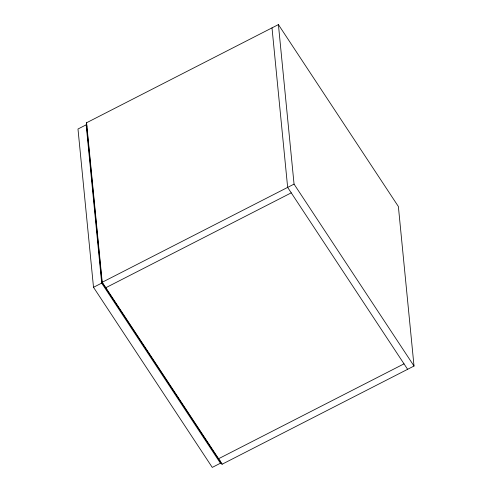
<?xml version="1.0" encoding="UTF-8"?>
<svg xmlns="http://www.w3.org/2000/svg" width="492" height="492" viewBox="0 0 492 492"><rect width="100%" height="100%" fill="white"/><g stroke="black" fill="none" stroke-linecap="round" stroke-linejoin="round"><path stroke-width="0.74" d="M278.411 24.6L86.358 122.871L101.998 282.383L221.966 464.3L414.018 366.03L398.379 206.517L278.411 24.6L294.05 184.113L414.018 366.03M87.01 126.112L86.161 124.833L77.982 129.015L93.505 287.297L212.267 467.4L220.447 463.212L220.225 460.918M101.998 282.383L294.05 184.113M93.505 287.297L101.684 283.115L86.161 124.833M105.595 287.838L291.246 192.846M218.362 458.845L404.018 363.846M407.616 369.308L287.648 187.384L272.008 27.878M222.175 464.19L102.213 282.273L86.574 122.76M101.684 283.115L220.447 463.212"/></g></svg>
